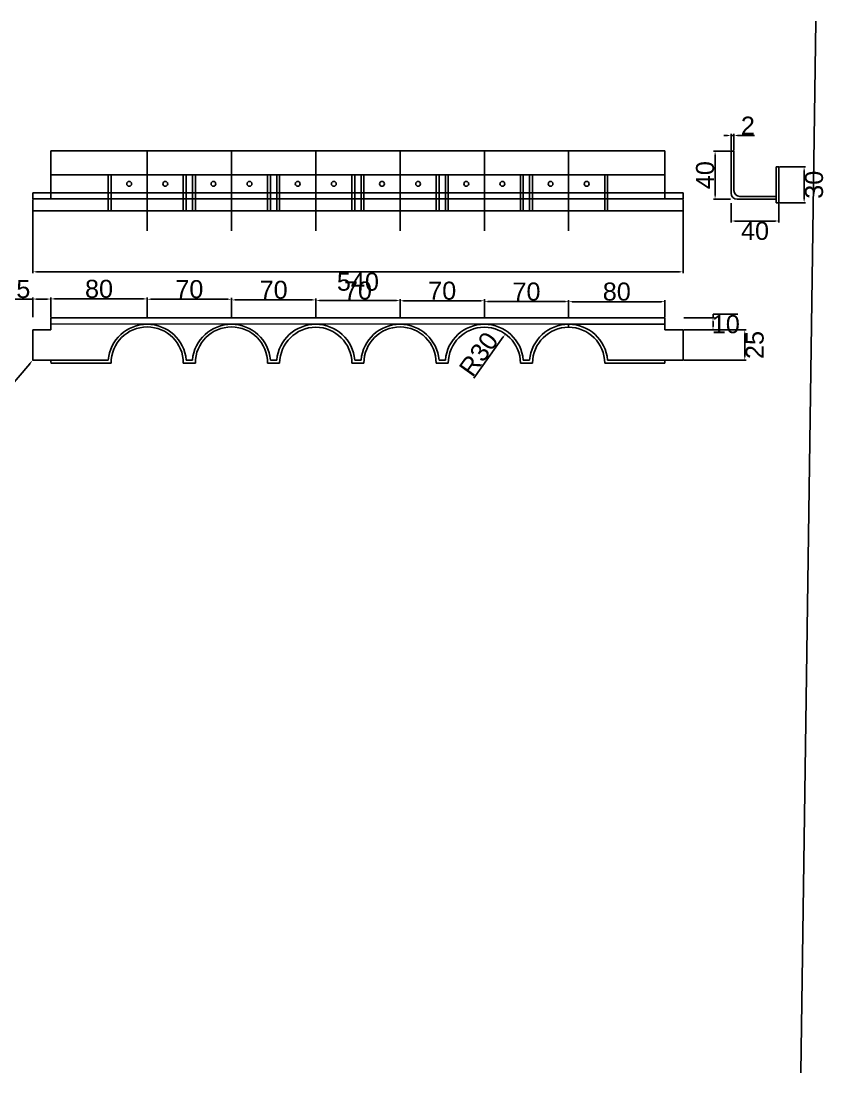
# Model space of a CAD drawing. Header units: millimetres. Extents: x -3009 to 55097, y -2803 to 5841.
# Drawn here: x 8852 to 9521, y 2453 to 3326 of the extents above; entities that cross this region are included whole.
import ezdxf
from ezdxf import colors
from ezdxf.entities.mleader import LeaderData, LeaderLine
from ezdxf.math import Vec2, Vec3

# ---------------------------------------------------------------- set-up
doc = ezdxf.new("R2010")
doc.units = ezdxf.units.MM
doc.layers.add('DIM', color=10, linetype='Continuous')
doc.styles.get("Standard").update_dxf_attribs({"font": 'arial.ttf', "height": 15})
doc.dimstyles.new('DIM', dxfattribs={"dimtxt": 15, "dimasz": 3, "dimexe": 1.25, "dimexo": 0.625, "dimtad": 2, "dimtoh": 1, "dimdec": 0, "dimtxsty": 'Standard', "dimcen": 2.5, "dimclrd": 1, "dimclre": 4, "dimclrt": 1, "dimadec": 0, "dimazin": 0, "dimtfac": 1, "dimtdec": 0, "dimtmove": 0, "dimatfit": 3, "dimfxl": 1, "dimtfillclr": 4, "dimarcsym": 0})

# ---------------------------------------------------------------- blocks, each defined once
blk = doc.blocks.new('*D33')
at = {"layer": 'Defpoints', "color": 0, "transparency": 16777216}
for p in [(8862.26, 3178.56), (9402.26, 3178.56), (8862.26, 3117.99)]:
    blk.add_point(p, dxfattribs=at)
at = {"layer": 'DIM', "color": 4, "lineweight": -2, "transparency": 16777216}
for p, q in [((8862.26, 3177.94), (8862.26, 3116.74)), ((9402.26, 3177.94), (9402.26, 3116.74))]:
    blk.add_line(p, q, dxfattribs=at)
at = {"layer": 'DIM', "color": 1, "lineweight": -2, "transparency": 16777216}
blk.add_line((9399.26, 3117.99), (8865.26, 3117.99), dxfattribs=at)
at = {"layer": 'DIM', "color": 1, "transparency": 16777216}
for points in [[(8865.26, 3118.49), (8865.26, 3117.49), (8862.26, 3117.99)], [(9399.26, 3118.49), (9399.26, 3117.49), (9402.26, 3117.99)]]:
    blk.add_solid(points, dxfattribs=at)
at = {"layer": 'DIM', "color": 1, "transparency": 16777216, "insert": (9132.26, 3109.7), "char_height": 15, "attachment_point": 5}
blk.add_mtext('540', dxfattribs=at)
blk = doc.blocks.new('*D34')
at = {"layer": 'Defpoints', "color": 0, "transparency": 16777216}
for p in [(8862.26, 3095.37), (8862.26, 3079.7), (8877.26, 3079.7)]:
    blk.add_point(p, dxfattribs=at)
at = {"layer": 'DIM', "color": 1, "lineweight": -2, "transparency": 16777216}
for p, q in [((8862.26, 3095.37), (8837.82, 3095.37)), ((8874.26, 3095.37), (8865.26, 3095.37))]:
    blk.add_line(p, q, dxfattribs=at)
at = {"layer": 'DIM', "color": 4, "lineweight": -2, "transparency": 16777216}
for p, q in [((8862.26, 3080.32), (8862.26, 3096.62)), ((8877.26, 3080.32), (8877.26, 3096.62))]:
    blk.add_line(p, q, dxfattribs=at)
at = {"layer": 'DIM', "color": 1, "transparency": 16777216}
for points in [[(8865.26, 3095.87), (8865.26, 3094.87), (8862.26, 3095.37)], [(8874.26, 3095.87), (8874.26, 3094.87), (8877.26, 3095.37)]]:
    blk.add_solid(points, dxfattribs=at)
at = {"layer": 'DIM', "color": 1, "transparency": 16777216, "insert": (8848.54, 3103.65), "char_height": 15, "attachment_point": 5}
blk.add_mtext('15', dxfattribs=at)
blk = doc.blocks.new('*D35')
at = {"layer": 'Defpoints', "color": 0, "transparency": 16777216}
for p in [(8957.26, 3095.48), (8877.26, 3079.7), (8957.26, 3079.7)]:
    blk.add_point(p, dxfattribs=at)
at = {"layer": 'DIM', "color": 4, "lineweight": -2, "transparency": 16777216}
for p, q in [((8877.26, 3080.32), (8877.26, 3096.73)), ((8957.26, 3080.32), (8957.26, 3096.73))]:
    blk.add_line(p, q, dxfattribs=at)
at = {"layer": 'DIM', "color": 1, "lineweight": -2, "transparency": 16777216}
blk.add_line((8880.26, 3095.48), (8954.26, 3095.48), dxfattribs=at)
at = {"layer": 'DIM', "color": 1, "transparency": 16777216}
for points in [[(8880.26, 3095.98), (8880.26, 3094.98), (8877.26, 3095.48)], [(8954.26, 3095.98), (8954.26, 3094.98), (8957.26, 3095.48)]]:
    blk.add_solid(points, dxfattribs=at)
at = {"layer": 'DIM', "color": 1, "transparency": 16777216, "insert": (8917.26, 3103.76), "char_height": 15, "attachment_point": 5}
blk.add_mtext('80', dxfattribs=at)
blk = doc.blocks.new('*D36')
at = {"layer": 'Defpoints', "color": 0, "transparency": 16777216}
for p in [(9027.26, 3095.21), (8957.26, 3079.7), (9027.26, 3079.7)]:
    blk.add_point(p, dxfattribs=at)
at = {"layer": 'DIM', "color": 4, "lineweight": -2, "transparency": 16777216}
for p, q in [((8957.26, 3080.32), (8957.26, 3096.46)), ((9027.26, 3080.32), (9027.26, 3096.46))]:
    blk.add_line(p, q, dxfattribs=at)
at = {"layer": 'DIM', "color": 1, "lineweight": -2, "transparency": 16777216}
blk.add_line((8960.26, 3095.21), (9024.26, 3095.21), dxfattribs=at)
at = {"layer": 'DIM', "color": 1, "transparency": 16777216}
for points in [[(8960.26, 3095.71), (8960.26, 3094.71), (8957.26, 3095.21)], [(9024.26, 3095.71), (9024.26, 3094.71), (9027.26, 3095.21)]]:
    blk.add_solid(points, dxfattribs=at)
at = {"layer": 'DIM', "color": 1, "transparency": 16777216, "insert": (8992.26, 3103.49), "char_height": 15, "attachment_point": 5}
blk.add_mtext('70', dxfattribs=at)
blk = doc.blocks.new('*D37')
at = {"layer": 'Defpoints', "color": 0, "transparency": 16777216}
for p in [(9097.26, 3094.66), (9027.26, 3079.7), (9097.26, 3079.7)]:
    blk.add_point(p, dxfattribs=at)
at = {"layer": 'DIM', "color": 4, "lineweight": -2, "transparency": 16777216}
for p, q in [((9027.26, 3080.32), (9027.26, 3095.91)), ((9097.26, 3080.32), (9097.26, 3095.91))]:
    blk.add_line(p, q, dxfattribs=at)
at = {"layer": 'DIM', "color": 1, "lineweight": -2, "transparency": 16777216}
blk.add_line((9030.26, 3094.66), (9094.26, 3094.66), dxfattribs=at)
at = {"layer": 'DIM', "color": 1, "transparency": 16777216}
for points in [[(9030.26, 3095.16), (9030.26, 3094.16), (9027.26, 3094.66)], [(9094.26, 3095.16), (9094.26, 3094.16), (9097.26, 3094.66)]]:
    blk.add_solid(points, dxfattribs=at)
at = {"layer": 'DIM', "color": 1, "transparency": 16777216, "insert": (9062.26, 3102.94), "char_height": 15, "attachment_point": 5}
blk.add_mtext('70', dxfattribs=at)
blk = doc.blocks.new('*D38')
at = {"layer": 'Defpoints', "color": 0, "transparency": 16777216}
for p in [(9167.26, 3094.11), (9097.26, 3079.7), (9167.26, 3079.7)]:
    blk.add_point(p, dxfattribs=at)
at = {"layer": 'DIM', "color": 4, "lineweight": -2, "transparency": 16777216}
for p, q in [((9097.26, 3080.32), (9097.26, 3095.36)), ((9167.26, 3080.32), (9167.26, 3095.36))]:
    blk.add_line(p, q, dxfattribs=at)
at = {"layer": 'DIM', "color": 1, "lineweight": -2, "transparency": 16777216}
blk.add_line((9100.26, 3094.11), (9164.26, 3094.11), dxfattribs=at)
at = {"layer": 'DIM', "color": 1, "transparency": 16777216}
for points in [[(9100.26, 3094.61), (9100.26, 3093.61), (9097.26, 3094.11)], [(9164.26, 3094.61), (9164.26, 3093.61), (9167.26, 3094.11)]]:
    blk.add_solid(points, dxfattribs=at)
at = {"layer": 'DIM', "color": 1, "transparency": 16777216, "insert": (9132.26, 3102.39), "char_height": 15, "attachment_point": 5}
blk.add_mtext('70', dxfattribs=at)
blk = doc.blocks.new('*D39')
at = {"layer": 'Defpoints', "color": 0, "transparency": 16777216}
for p in [(9237.26, 3093.93), (9167.26, 3079.7), (9237.26, 3079.7)]:
    blk.add_point(p, dxfattribs=at)
at = {"layer": 'DIM', "color": 4, "lineweight": -2, "transparency": 16777216}
for p, q in [((9167.26, 3080.32), (9167.26, 3095.18)), ((9237.26, 3080.32), (9237.26, 3095.18))]:
    blk.add_line(p, q, dxfattribs=at)
at = {"layer": 'DIM', "color": 1, "lineweight": -2, "transparency": 16777216}
blk.add_line((9170.26, 3093.93), (9234.26, 3093.93), dxfattribs=at)
at = {"layer": 'DIM', "color": 1, "transparency": 16777216}
for points in [[(9170.26, 3094.43), (9170.26, 3093.43), (9167.26, 3093.93)], [(9234.26, 3094.43), (9234.26, 3093.43), (9237.26, 3093.93)]]:
    blk.add_solid(points, dxfattribs=at)
at = {"layer": 'DIM', "color": 1, "transparency": 16777216, "insert": (9202.26, 3102.22), "char_height": 15, "attachment_point": 5}
blk.add_mtext('70', dxfattribs=at)
blk = doc.blocks.new('*D40')
at = {"layer": 'Defpoints', "color": 0, "transparency": 16777216}
for p in [(9307.26, 3093.21), (9237.26, 3079.7), (9307.26, 3079.7)]:
    blk.add_point(p, dxfattribs=at)
at = {"layer": 'DIM', "color": 4, "lineweight": -2, "transparency": 16777216}
for p, q in [((9237.26, 3080.32), (9237.26, 3094.46)), ((9307.26, 3080.32), (9307.26, 3094.46))]:
    blk.add_line(p, q, dxfattribs=at)
at = {"layer": 'DIM', "color": 1, "lineweight": -2, "transparency": 16777216}
blk.add_line((9240.26, 3093.21), (9304.26, 3093.21), dxfattribs=at)
at = {"layer": 'DIM', "color": 1, "transparency": 16777216}
for points in [[(9240.26, 3093.71), (9240.26, 3092.71), (9237.26, 3093.21)], [(9304.26, 3093.71), (9304.26, 3092.71), (9307.26, 3093.21)]]:
    blk.add_solid(points, dxfattribs=at)
at = {"layer": 'DIM', "color": 1, "transparency": 16777216, "insert": (9272.26, 3101.49), "char_height": 15, "attachment_point": 5}
blk.add_mtext('70', dxfattribs=at)
blk = doc.blocks.new('*D41')
at = {"layer": 'Defpoints', "color": 0, "transparency": 16777216}
for p in [(9387.26, 3093.2), (9307.26, 3079.7), (9387.26, 3079.7)]:
    blk.add_point(p, dxfattribs=at)
at = {"layer": 'DIM', "color": 4, "lineweight": -2, "transparency": 16777216}
for p, q in [((9307.26, 3080.32), (9307.26, 3094.45)), ((9387.26, 3080.32), (9387.26, 3094.45))]:
    blk.add_line(p, q, dxfattribs=at)
at = {"layer": 'DIM', "color": 1, "lineweight": -2, "transparency": 16777216}
blk.add_line((9310.26, 3093.2), (9384.26, 3093.2), dxfattribs=at)
at = {"layer": 'DIM', "color": 1, "transparency": 16777216}
for points in [[(9310.26, 3093.7), (9310.26, 3092.7), (9307.26, 3093.2)], [(9384.26, 3093.7), (9384.26, 3092.7), (9387.26, 3093.2)]]:
    blk.add_solid(points, dxfattribs=at)
at = {"layer": 'DIM', "color": 1, "transparency": 16777216, "insert": (9347.26, 3101.48), "char_height": 15, "attachment_point": 5}
blk.add_mtext('80', dxfattribs=at)
blk = doc.blocks.new('*D42')
at = {"layer": 'Defpoints', "color": 0, "transparency": 16777216}
for p in [(9402.26, 3079.7), (9427.18, 3079.7), (9402.26, 3069.7)]:
    blk.add_point(p, dxfattribs=at)
at = {"layer": 'DIM', "color": 4, "lineweight": -2, "transparency": 16777216}
for p, q in [((9402.89, 3079.7), (9428.43, 3079.7)), ((9402.89, 3069.7), (9428.43, 3069.7))]:
    blk.add_line(p, q, dxfattribs=at)
at = {"layer": 'DIM', "color": 1, "lineweight": -2, "transparency": 16777216}
for p, q in [((9427.18, 3079.7), (9427.18, 3082.7)), ((9427.18, 3082.7), (9447.83, 3082.7)), ((9427.18, 3072.7), (9427.18, 3076.7))]:
    blk.add_line(p, q, dxfattribs=at)
at = {"layer": 'DIM', "color": 1, "transparency": 16777216}
for points in [[(9426.68, 3076.7), (9427.68, 3076.7), (9427.18, 3079.7)], [(9426.68, 3072.7), (9427.68, 3072.7), (9427.18, 3069.7)]]:
    blk.add_solid(points, dxfattribs=at)
at = {"layer": 'DIM', "color": 1, "transparency": 16777216, "insert": (9437.82, 3074.41), "char_height": 15, "attachment_point": 5}
blk.add_mtext('10', dxfattribs=at)
blk = doc.blocks.new('*D43')
at = {"layer": 'Defpoints', "color": 0, "transparency": 16777216}
for p in [(9402.26, 3069.7), (9402.26, 3044.7), (9453.54, 3044.7)]:
    blk.add_point(p, dxfattribs=at)
at = {"layer": 'DIM', "color": 4, "lineweight": -2, "transparency": 16777216}
for p, q in [((9402.89, 3069.7), (9454.79, 3069.7)), ((9402.89, 3044.7), (9454.79, 3044.7))]:
    blk.add_line(p, q, dxfattribs=at)
at = {"layer": 'DIM', "color": 1, "lineweight": -2, "transparency": 16777216}
blk.add_line((9453.54, 3066.7), (9453.54, 3047.7), dxfattribs=at)
at = {"layer": 'DIM', "color": 1, "transparency": 16777216}
for points in [[(9453.04, 3066.7), (9454.04, 3066.7), (9453.54, 3069.7)], [(9453.04, 3047.7), (9454.04, 3047.7), (9453.54, 3044.7)]]:
    blk.add_solid(points, dxfattribs=at)
at = {"layer": 'DIM', "color": 1, "transparency": 16777216, "insert": (9461.83, 3057.2), "char_height": 15, "attachment_point": 5, "rotation": 90}
blk.add_mtext('25', dxfattribs=at)
blk = doc.blocks.new('*D44')
at = {"layer": 'Defpoints', "color": 0, "transparency": 16777216}
for p in [(9254.73, 3066.33), (9237.26, 3041.94)]:
    blk.add_point(p, dxfattribs=at)
at = {"layer": 'DIM', "color": 1, "lineweight": -2, "transparency": 16777216}
blk.add_line((9228.5, 3029.71), (9252.99, 3063.89), dxfattribs=at)
at = {"layer": 'DIM', "color": 1, "transparency": 16777216}
blk.add_solid([(9252.58, 3064.18), (9253.39, 3063.6), (9254.73, 3066.33)], dxfattribs=at)
at = {"layer": 'DIM', "color": 1, "transparency": 16777216, "insert": (9232.55, 3049.6), "char_height": 15, "attachment_point": 5, "rotation": 54.376}
blk.add_mtext('R30', dxfattribs=at)
blk = doc.blocks.new('*D45')
at = {"layer": 'Defpoints', "color": 0, "transparency": 16777216}
for p in [(9442.26, 3218.29), (9428.93, 3178.29), (9442.26, 3178.29)]:
    blk.add_point(p, dxfattribs=at)
at = {"layer": 'DIM', "color": 4, "lineweight": -2, "transparency": 16777216}
for p, q in [((9441.64, 3218.29), (9427.68, 3218.29)), ((9441.64, 3178.29), (9427.68, 3178.29))]:
    blk.add_line(p, q, dxfattribs=at)
at = {"layer": 'DIM', "color": 1, "lineweight": -2, "transparency": 16777216}
blk.add_line((9428.93, 3215.29), (9428.93, 3181.29), dxfattribs=at)
at = {"layer": 'DIM', "color": 1, "transparency": 16777216}
for points in [[(9428.43, 3215.29), (9429.43, 3215.29), (9428.93, 3218.29)], [(9428.43, 3181.29), (9429.43, 3181.29), (9428.93, 3178.29)]]:
    blk.add_solid(points, dxfattribs=at)
at = {"layer": 'DIM', "color": 1, "transparency": 16777216, "insert": (9420.65, 3198.29), "char_height": 15, "attachment_point": 5, "rotation": 90}
blk.add_mtext('40', dxfattribs=at)
blk = doc.blocks.new('*D46')
at = {"layer": 'Defpoints', "color": 0, "transparency": 16777216}
for p in [(9444.56, 3231.26), (9442.26, 3218.29), (9444.56, 3218.29)]:
    blk.add_point(p, dxfattribs=at)
at = {"layer": 'DIM', "color": 1, "lineweight": -2, "transparency": 16777216}
for p, q in [((9439.26, 3231.26), (9436.26, 3231.26)), ((9442.26, 3231.26), (9444.56, 3231.26)), ((9447.56, 3231.26), (9461.75, 3231.26))]:
    blk.add_line(p, q, dxfattribs=at)
at = {"layer": 'DIM', "color": 4, "lineweight": -2, "transparency": 16777216}
for p, q in [((9442.26, 3218.91), (9442.26, 3232.51)), ((9444.56, 3218.91), (9444.56, 3232.51))]:
    blk.add_line(p, q, dxfattribs=at)
at = {"layer": 'DIM', "color": 1, "transparency": 16777216}
for points in [[(9439.26, 3231.76), (9439.26, 3230.76), (9442.26, 3231.26)], [(9447.56, 3231.76), (9447.56, 3230.76), (9444.56, 3231.26)]]:
    blk.add_solid(points, dxfattribs=at)
at = {"layer": 'DIM', "color": 1, "transparency": 16777216, "insert": (9456.15, 3239.42), "char_height": 15, "attachment_point": 5}
blk.add_mtext('2', dxfattribs=at)
blk = doc.blocks.new('*D47')
at = {"layer": 'Defpoints', "color": 0, "transparency": 16777216}
for p in [(9442.26, 3175.71), (9481.86, 3175.29), (9481.86, 3160.21)]:
    blk.add_point(p, dxfattribs=at)
at = {"layer": 'DIM', "color": 4, "lineweight": -2, "transparency": 16777216}
for p, q in [((9442.26, 3175.08), (9442.26, 3158.96)), ((9481.86, 3174.66), (9481.86, 3158.96))]:
    blk.add_line(p, q, dxfattribs=at)
at = {"layer": 'DIM', "color": 1, "lineweight": -2, "transparency": 16777216}
blk.add_line((9445.26, 3160.21), (9478.86, 3160.21), dxfattribs=at)
at = {"layer": 'DIM', "color": 1, "transparency": 16777216}
for points in [[(9445.26, 3160.71), (9445.26, 3159.71), (9442.26, 3160.21)], [(9478.86, 3160.71), (9478.86, 3159.71), (9481.86, 3160.21)]]:
    blk.add_solid(points, dxfattribs=at)
at = {"layer": 'DIM', "color": 1, "transparency": 16777216, "insert": (9462.06, 3151.93), "char_height": 15, "attachment_point": 5}
blk.add_mtext('40', dxfattribs=at)
blk = doc.blocks.new('*D48')
at = {"layer": 'Defpoints', "color": 0, "transparency": 16777216}
for p in [(9481.86, 3205.29), (9502.85, 3205.29), (9481.86, 3175.29)]:
    blk.add_point(p, dxfattribs=at)
at = {"layer": 'DIM', "color": 4, "lineweight": -2, "transparency": 16777216}
for p, q in [((9482.49, 3205.29), (9504.1, 3205.29)), ((9482.49, 3175.29), (9504.1, 3175.29))]:
    blk.add_line(p, q, dxfattribs=at)
at = {"layer": 'DIM', "color": 1, "lineweight": -2, "transparency": 16777216}
blk.add_line((9502.85, 3178.29), (9502.85, 3202.29), dxfattribs=at)
at = {"layer": 'DIM', "color": 1, "transparency": 16777216}
for points in [[(9502.35, 3202.29), (9503.35, 3202.29), (9502.85, 3205.29)], [(9502.35, 3178.29), (9503.35, 3178.29), (9502.85, 3175.29)]]:
    blk.add_solid(points, dxfattribs=at)
at = {"layer": 'DIM', "color": 1, "transparency": 16777216, "insert": (9511.14, 3190.29), "char_height": 15, "attachment_point": 5, "rotation": 90}
blk.add_mtext('30', dxfattribs=at)

msp = doc.modelspace()

# ---------------------------------------------------------------- linework, layer by layer
for p, q in [((9512.57, 3326.31), (9500.16, 2452.52)), ((8877.26, 3178.56), (8877.26, 3218.56)), ((8877.26, 3218.56), (9387.26, 3218.56)), ((8957.26, 3218.56), (8957.26, 3152.09)), ((9027.26, 3218.56), (9027.26, 3152.09)), ((9097.26, 3218.56), (9097.26, 3152.09)), ((9167.26, 3218.56), (9167.26, 3152.09)), ((9237.26, 3218.56), (9237.26, 3152.09)), ((9307.26, 3198.56), (9307.26, 3218.56)), ((9307.26, 3218.56), (9307.26, 3152.09)), ((9387.26, 3178.56), (9387.26, 3218.56)), ((9442.26, 3218.29), (9444.56, 3218.29)), ((9442.26, 3183.29), (9442.26, 3218.29)), ((9444.56, 3218.29), (9444.56, 3185.59)), ((8877.26, 3178.56), (8877.26, 3198.56)), ((8877.26, 3198.56), (9387.26, 3198.56)), ((8924.88, 3168.56), (8924.88, 3198.56)), ((8927.26, 3168.56), (8927.26, 3198.56)), ((8957.26, 3183.56), (8957.26, 3198.56)), ((8957.26, 3183.56), (8957.26, 3198.56)), ((8987.26, 3168.56), (8987.26, 3198.56)), ((8989.64, 3168.56), (8989.64, 3198.56)), ((8994.88, 3168.56), (8994.88, 3198.56)), ((8997.26, 3168.56), (8997.26, 3198.56)), ((9027.26, 3183.56), (9027.26, 3198.56)), ((9057.26, 3168.56), (9057.26, 3198.56)), ((9059.64, 3168.56), (9059.64, 3198.56)), ((9064.88, 3168.56), (9064.88, 3198.56)), ((9067.26, 3168.56), (9067.26, 3198.56)), ((9097.26, 3183.56), (9097.26, 3198.56)), ((9127.26, 3168.56), (9127.26, 3198.56)), ((9129.64, 3168.56), (9129.64, 3198.56)), ((9134.88, 3168.56), (9134.88, 3198.56)), ((9137.26, 3168.56), (9137.26, 3198.56)), ((9167.26, 3183.56), (9167.26, 3198.56)), ((9197.25, 3168.56), (9197.25, 3198.56)), ((9199.64, 3168.56), (9199.64, 3198.56)), ((9204.88, 3168.56), (9204.88, 3198.56)), ((9207.26, 3168.56), (9207.26, 3198.56)), ((9237.26, 3183.56), (9237.26, 3198.56)), ((9267.26, 3168.56), (9267.26, 3198.56)), ((9269.64, 3168.56), (9269.64, 3198.56)), ((9274.88, 3168.56), (9274.88, 3198.56)), ((9277.26, 3168.56), (9277.26, 3198.56)), ((9307.26, 3183.56), (9307.26, 3198.56)), ((9337.26, 3168.56), (9337.26, 3198.56)), ((9339.64, 3168.56), (9339.64, 3198.56)), ((9481.86, 3205.29), (9479.56, 3205.29)), ((9479.56, 3205.29), (9479.56, 3180.59)), ((9481.86, 3175.29), (9481.86, 3205.29)), ((8862.26, 3183.56), (9402.26, 3183.56)), ((8862.26, 3178.56), (8862.26, 3183.56)), ((8957.26, 3178.56), (8957.26, 3183.56)), ((9027.26, 3178.56), (9027.26, 3183.56)), ((9097.26, 3178.56), (9097.26, 3183.56)), ((9167.26, 3178.56), (9167.26, 3183.56)), ((9237.26, 3178.56), (9237.26, 3183.56)), ((9307.26, 3178.56), (9307.26, 3183.56)), ((9402.26, 3178.56), (9402.26, 3183.56)), ((8862.26, 3178.56), (9402.26, 3178.56)), ((8957.26, 3168.56), (8957.26, 3178.56)), ((9027.26, 3168.56), (9027.26, 3178.56)), ((9097.26, 3168.56), (9097.26, 3178.56)), ((9167.26, 3168.56), (9167.26, 3178.56)), ((9237.26, 3168.56), (9237.26, 3178.56)), ((9307.26, 3168.56), (9307.26, 3178.56)), ((9447.26, 3178.29), (9479.56, 3178.29)), ((9479.56, 3180.59), (9449.56, 3180.59)), ((9479.56, 3178.29), (9479.56, 3180.59)), ((9479.56, 3178.29), (9479.56, 3176.29)), ((9479.56, 3176.29), (9479.56, 3175.29)), ((9479.56, 3175.29), (9481.86, 3175.29)), ((8862.26, 3168.56), (9402.26, 3168.56)), ((9307.26, 3168.56), (9307.26, 3152.09)), ((8877.26, 3069.7), (8877.26, 3079.7)), ((8877.26, 3079.7), (8957.26, 3079.7)), ((8877.26, 3079.7), (8957.26, 3079.7)), ((8957.26, 3079.7), (9027.26, 3079.7)), ((8957.26, 3079.7), (9027.26, 3079.7)), ((9027.26, 3079.7), (9097.26, 3079.7)), ((9097.26, 3079.7), (9167.26, 3079.7)), ((9167.26, 3079.7), (9237.26, 3079.7)), ((9237.26, 3079.7), (9307.26, 3079.7)), ((9307.26, 3079.7), (9387.26, 3079.7)), ((9387.26, 3079.7), (9387.26, 3069.7)), ((8862.26, 3044.7), (8862.26, 3069.7)), ((8862.26, 3069.7), (8877.26, 3069.7)), ((9387.26, 3074.44), (8877.26, 3074.7)), ((8957.26, 3074.66), (8957.26, 3074.44)), ((9027.26, 3074.62), (9027.26, 3074.44)), ((9097.26, 3074.59), (9097.26, 3074.44)), ((9167.26, 3074.55), (9167.26, 3074.44)), ((9237.26, 3074.52), (9237.26, 3074.44)), ((9307.26, 3074.48), (9307.26, 3071.94)), ((9307.26, 3074.44), (9387.26, 3074.44)), ((9337.26, 3074.44), (9337.26, 3074.47)), ((9339.64, 3074.44), (9339.64, 3074.46)), ((9387.26, 3069.7), (9402.26, 3069.7)), ((9402.26, 3069.7), (9402.26, 3044.7)), ((8924.88, 3044.7), (8862.26, 3044.7)), ((8877.26, 3042.7), (8877.26, 3044.7)), ((8927.26, 3042.2), (8877.26, 3042.2)), ((8997.26, 3042.2), (8987.26, 3042.2)), ((8994.88, 3044.7), (8989.64, 3044.7)), ((8989.64, 3044.7), (8994.88, 3044.7)), ((9067.26, 3042.2), (9057.26, 3042.2)), ((9064.88, 3044.7), (9059.64, 3044.7)), ((9059.64, 3044.7), (9064.88, 3044.7)), ((9137.26, 3042.2), (9127.26, 3042.2)), ((9134.88, 3044.7), (9129.64, 3044.7)), ((9129.64, 3044.7), (9134.88, 3044.7)), ((9207.26, 3042.2), (9197.26, 3042.2)), ((9204.88, 3044.7), (9199.64, 3044.7)), ((9199.64, 3044.7), (9204.88, 3044.7)), ((9277.26, 3042.2), (9267.26, 3042.2)), ((9267.26, 3042.2), (9277.26, 3042.2)), ((9267.26, 3042.2), (9272.26, 3042.2)), ((9269.64, 3044.7), (9274.88, 3044.7)), ((9269.64, 3042.2), (9274.88, 3042.2)), ((9272.26, 3042.2), (9277.26, 3042.2)), ((9387.21, 3042.2), (9337.26, 3042.2)), ((9402.26, 3044.7), (9339.64, 3044.7)), ((9387.21, 3044.7), (9387.21, 3042.2))]:
    msp.add_line(p, q)
for centre in [(8942.26, 3191.06), (8972.26, 3191.06), (9012.26, 3191.06), (9042.26, 3191.06), (9082.26, 3191.06), (9112.26, 3191.06), (9152.26, 3191.06), (9182.26, 3191.06), (9222.26, 3191.06), (9252.26, 3191.06), (9292.26, 3191.06), (9322.26, 3191.06)]:
    msp.add_circle(centre, 2)
for centre, radius, start, end in [((9447.26, 3183.29), 5, 180, 270), ((9449.56, 3185.59), 5, 180, 270), ((8957.26, 3041.94), 32.5, 4.86549, 175.13451), ((8957.26, 3042.2), 30, 0, 180), ((9027.26, 3041.94), 32.5, 4.86549, 175.13451), ((9027.26, 3042.2), 30, 360, 180), ((9097.26, 3041.94), 32.5, 4.86549, 175.13451), ((9097.26, 3041.94), 30, 0.49005, 179.50995), ((9167.26, 3041.94), 32.5, 4.86549, 175.13451), ((9167.26, 3042.2), 30, 360, 180), ((9237.26, 3041.94), 32.5, 4.86549, 175.13451), ((9237.26, 3041.94), 30, 0.49005, 179.50995), ((9307.26, 3041.94), 32.5, 4.86549, 175.13451), ((9307.26, 3041.94), 30, 0.49005, 179.50995)]:
    msp.add_arc(centre, radius, start, end)

# ---------------------------------------------------------------- dimensions: what is measured, and where the dimension line sits
at = {"layer": 'DIM'}
for base, p1, p2, picture, middle in [((9444.56, 3231.26), (9442.26, 3218.29), (9444.56, 3218.29), '*D46', (9456.15, 3239.42)), ((8862.26, 3117.99), (9402.26, 3178.56), (8862.26, 3178.56), '*D33', (9132.26, 3109.7)), ((9481.86, 3160.21), (9442.26, 3175.71), (9481.86, 3175.29), '*D47', (9462.06, 3151.93)), ((8862.26, 3095.37), (8877.26, 3079.7), (8862.26, 3079.7), '*D34', (8848.54, 3103.65)), ((8957.26, 3095.48), (8877.26, 3079.7), (8957.26, 3079.7), '*D35', (8917.26, 3103.76)), ((9027.26, 3095.21), (8957.26, 3079.7), (9027.26, 3079.7), '*D36', (8992.26, 3103.49)), ((9097.26, 3094.66), (9027.26, 3079.7), (9097.26, 3079.7), '*D37', (9062.26, 3102.94)), ((9167.26, 3094.11), (9097.26, 3079.7), (9167.26, 3079.7), '*D38', (9132.26, 3102.39)), ((9237.26, 3093.93), (9167.26, 3079.7), (9237.26, 3079.7), '*D39', (9202.26, 3102.22)), ((9307.26, 3093.21), (9237.26, 3079.7), (9307.26, 3079.7), '*D40', (9272.26, 3101.49)), ((9387.26, 3093.2), (9307.26, 3079.7), (9387.26, 3079.7), '*D41', (9347.26, 3101.48))]:
    dim = msp.add_linear_dim(base=base, p1=p1, p2=p2, dimstyle='DIM', dxfattribs=at)
    dim.commit()
    dim.dimension.update_dxf_attribs({"geometry": picture, "text_midpoint": middle})
for base, p1, p2, picture, middle in [((9428.93, 3178.29), (9442.26, 3218.29), (9442.26, 3178.29), '*D45', (9420.65, 3198.29)), ((9502.85, 3205.29), (9481.86, 3175.29), (9481.86, 3205.29), '*D48', (9511.14, 3190.29)), ((9427.18, 3079.7), (9402.26, 3069.7), (9402.26, 3079.7), '*D42', (9437.82, 3074.41)), ((9453.54, 3044.7), (9402.26, 3069.7), (9402.26, 3044.7), '*D43', (9461.83, 3057.2))]:
    dim = msp.add_linear_dim(base=base, p1=p1, p2=p2, angle=90, dimstyle='DIM', dxfattribs=at)
    dim.commit()
    dim.dimension.update_dxf_attribs({"geometry": picture, "text_midpoint": middle})
dim = msp.add_radius_dim(center=(9237.26, 3041.94), mpoint=(9254.73, 3066.33), dimstyle='DIM', dxfattribs=at)
dim.commit()
dim.dimension.update_dxf_attribs({"geometry": '*D44', "text_midpoint": (9239.29, 3044.77), "dimtype": 164})

# ---------------------------------------------------------------- leaders
ml = msp.add_multileader_mtext('Standard')
ml.set_content('7', color=256)
ml.set_leader_properties()
ml.build(insert=Vec2(0, 0))
ctx = ml.context
ctx.base_point, ctx.char_height, ctx.plane_origin = Vec3(8770.97, 2962.93), 15, Vec3(8862.26, 3044.7)
ctx.text_align_type = 2
notes = []
notes.append((ctx, [(0, (1, 1, 0), (8792.68, 2962.93), (-1, 0), 8, [(0, [(8862.26, 3044.7)], 0, [])])]))
ctx.mtext.insert, ctx.mtext.alignment, ctx.mtext.flow_direction = Vec3(8782.68, 2970.43), 3, 5
for ctx, leaders in notes:
    for number, flags, end, landing, length, lines in leaders:
        leader = LeaderData()
        leader.index, (leader.has_last_leader_line, leader.has_dogleg_vector, leader.attachment_direction) = number, flags
        leader.last_leader_point, leader.dogleg_vector, leader.dogleg_length = Vec3(end), Vec3(landing), length
        for number, points, colour, breaks in lines:
            line = LeaderLine()
            line.index, line.vertices, line.color, line.breaks = number, Vec3.list(points), colors.encode_raw_color(colour), breaks
            leader.lines.append(line)
        ctx.leaders.append(leader)

doc.saveas('drawing.dxf')
